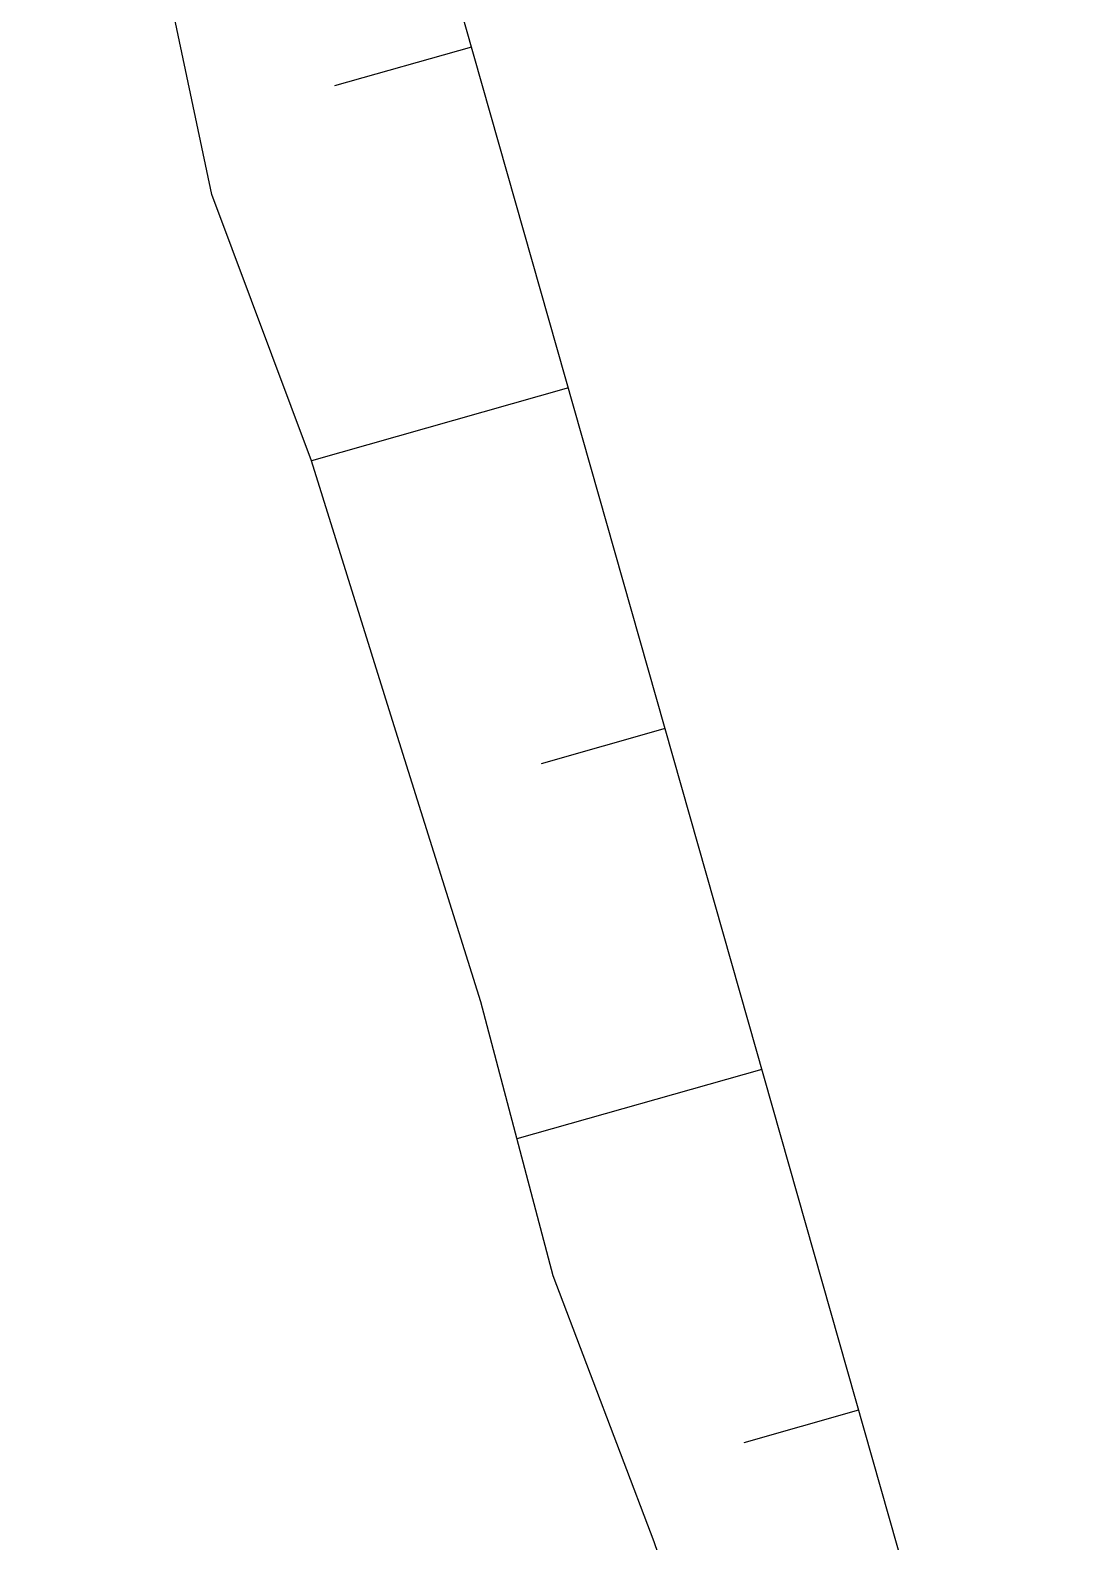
# Model space of a CAD drawing. Header units: metres. Extents: x 292889 to 323604, y 7400965 to 7462856.
# Drawn here: x 298792.53 to 298799.85, y 7450484.77 to 7450495.44 of the extents above; entities that cross this region are included whole.
import ezdxf

# ---------------------------------------------------------------- set-up
doc = ezdxf.new("R2010")
doc.units = ezdxf.units.M
doc.header["$LTSCALE"] = 10
for name, color, linetype in [('_LIMITE CONCESS', 30, 'CONC_LINE'), ('ACAD-Trecho Total_TIC_TALUDES E MUROS$0$F-HZ-ATERRO-TALUDE', 110, 'Continuous'), ('ACAD-Trecho Total_TIC_TALUDES E MUROS$0$F-HZ-TALUDE', 2, 'Continuous')]:
    doc.layers.add(name, color=color, linetype=linetype)
doc.styles.get("Standard").update_dxf_attribs({"font": 'simplex.shx'})
doc.linetypes.add('CONC_LINE', pattern='A,3.5,-0.25,["CONC",Standard,S=0.175,R=0,X=-0.05,Y=-0.1],-0.75', length=4.5)

# ---------------------------------------------------------------- blocks, each defined once
blk = doc.blocks.new('ACAD-Trecho Total_TIC_TALUDES E MUROS')
at = {"layer": 'ACAD-Trecho Total_TIC_TALUDES E MUROS$0$F-HZ-ATERRO-TALUDE', "linetype": 'Continuous', "lineweight": -3}
for p, q in [((298795.648, 7450495.316), (298794.68, 7450495.042)), ((298796.331, 7450492.911), (298794.517, 7450492.396)), ((298797.014, 7450490.506), (298796.139, 7450490.258)), ((298797.696, 7450488.101), (298795.968, 7450487.611)), ((298798.379, 7450485.696), (298797.568, 7450485.466))]:
    blk.add_line(p, q, dxfattribs=at)
at = {"layer": 'ACAD-Trecho Total_TIC_TALUDES E MUROS$0$F-HZ-TALUDE', "linetype": 'Continuous', "lineweight": -3, "flags": 128}
for points in [[(298815.995, 7450423.64), (298679.452, 7450904.644)], [(298807.019, 7450454.365), (298806.245, 7450456.224), (298805.629, 7450458.128), (298804.925, 7450460.008), (298804.191, 7450461.878), (298803.43, 7450463.741), (298802.725, 7450465.62), (298802.034, 7450467.503), (298801.317, 7450469.378), (298800.67, 7450471.274), (298800.114, 7450473.195), (298799.613, 7450475.132), (298799.001, 7450477.037), (298798.625, 7450479.01), (298798.168, 7450480.959), (298797.586, 7450482.873), (298796.935, 7450484.767), (298796.224, 7450486.644), (298795.712, 7450488.578), (298795.114, 7450490.487), (298794.517, 7450492.396), (298793.816, 7450494.277), (298793.4, 7450496.237)]]:
    blk.add_lwpolyline(points, dxfattribs=at)

msp = doc.modelspace()

# ---------------------------------------------------------------- block references
at = {"layer": '_LIMITE CONCESS'}
msp.add_blockref('ACAD-Trecho Total_TIC_TALUDES E MUROS', (0, 0), dxfattribs=at)

doc.saveas('drawing.dxf')
